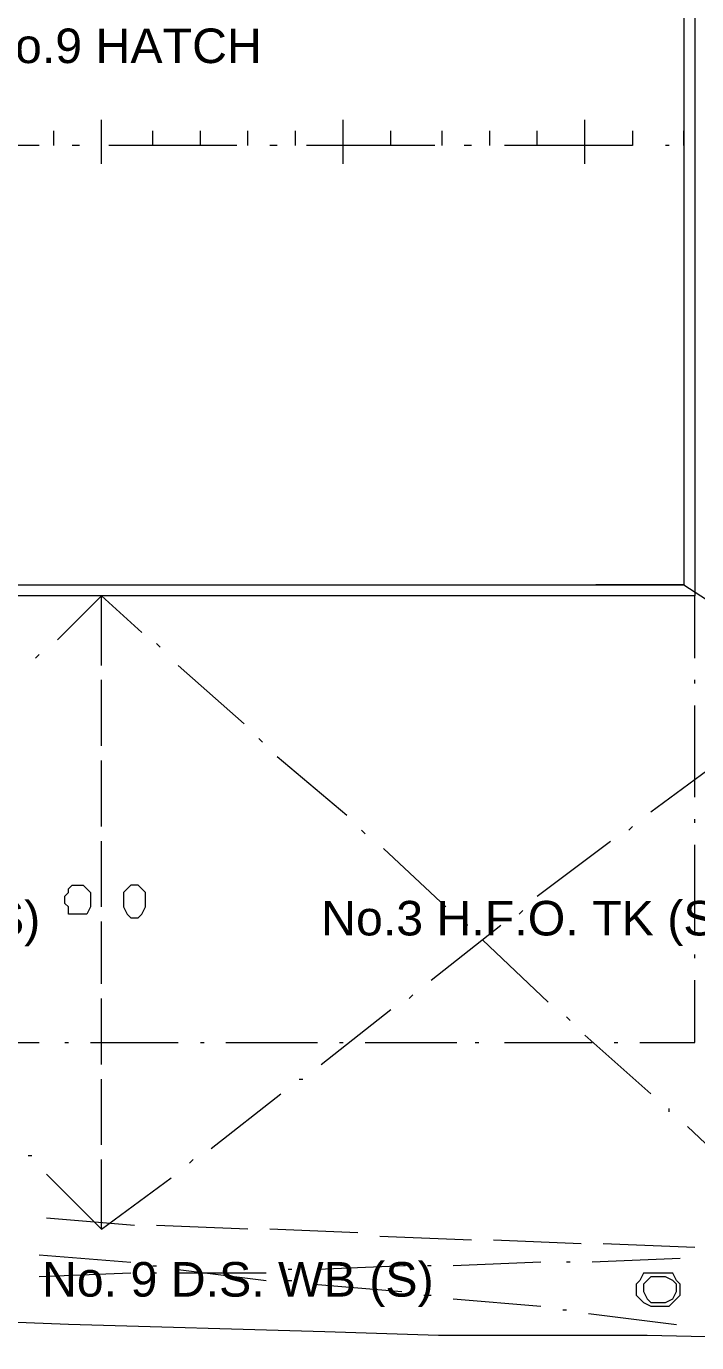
# Model space of a CAD drawing. Header units: millimetres. Extents: x -1005 to 291095, y -4225 to 50669.
# Drawn here: x 53441 to 66045, y 734 to 25497 of the extents above; entities that cross this region are included whole.
import ezdxf

# ---------------------------------------------------------------- set-up
doc = ezdxf.new("R2010")
doc.units = ezdxf.units.MM
doc.layers.add('PDF_Geomertry', color=7, linetype='Continuous')
doc.styles.get("Standard").update_dxf_attribs({"font": 'arial.ttf'})

msp = doc.modelspace()

# ---------------------------------------------------------------- linework, layer by layer
at = {"layer": 'PDF_Geomertry', "lineweight": 5}
for points in [[(66975, 32210), (65804, 31453), (65804, 14992), (66975, 14234)], [(64151, 31453), (65804, 31453), (50307, 31453), (50307, 14992), (65804, 14992), (64151, 14992)], [(53958, 23257), (53958, 23532)], [(54853, 22912), (54853, 23739)], [(55817, 23257), (55817, 23532)], [(56713, 23257), (56713, 23532)], [(57608, 23257), (57608, 23532)], [(58503, 23257), (58503, 23532)], [(59399, 22912), (59399, 23739)], [(60294, 23257), (60294, 23532)], [(61258, 23257), (61258, 23532)], [(62154, 23257), (62154, 23532)], [(64840, 23532), (64840, 23257), (62429, 23257)], [(63049, 23257), (63049, 23532)], [(63945, 22912), (63945, 23739)], [(65804, 23257), (65804, 23532)], [(53682, 23257), (51340, 23257)], [(54440, 23257), (54302, 23257)], [(57401, 23257), (54991, 23257)], [(58159, 23257), (58021, 23257)], [(61121, 23257), (58710, 23257)], [(61809, 23257), (61672, 23257)], [(65529, 23257), (65460, 23257)], [(53613, 14992), (55335, 14992)], [(55748, 14992), (57401, 14992)], [(57815, 14992), (59537, 14992)], [(59950, 14992), (61603, 14992)], [(62016, 14992), (63669, 14992)], [(55611, 14096), (54853, 14785), (54027, 13958)], [(54853, 13476), (54853, 14785)], [(66011, 13614), (66011, 14785)], [(55955, 13821), (55886, 13890)], [(53613, 13614), (53682, 13683)], [(57539, 12374), (56299, 13476)], [(54853, 11961), (54853, 13201)], [(66011, 13132), (66011, 13201)], [(66011, 10997), (66011, 12719)], [(57884, 12030), (57815, 12099)], [(54853, 10446), (54853, 11686)], [(59468, 10652), (58159, 11754)], [(65184, 10721), (66493, 11686)], [(64771, 10377), (64840, 10446)], [(66011, 10515), (66011, 10584)], [(54853, 8931), (54853, 10170)], [(59812, 10308), (59743, 10377)], [(63049, 9137), (64427, 10170)], [(61327, 8931), (60156, 10033)], [(66011, 8448), (66011, 10101)], [(62705, 8793), (62774, 8862)], [(54853, 7484), (54853, 8655)], [(61052, 7553), (62360, 8586)], [(61741, 8586), (61672, 8586)], [(63256, 7140), (62016, 8311)], [(66011, 7966), (66011, 8035)], [(64978, 6382), (66011, 6382), (66011, 7553)], [(54853, 5969), (54853, 7209)], [(60639, 7209), (60707, 7278)], [(58986, 5969), (60294, 7002)], [(63669, 6795), (63600, 6864)], [(65184, 5418), (63945, 6520)], [(52029, 6382), (53682, 6382)], [(54164, 6382), (54233, 6382)], [(54646, 6382), (56299, 6382)], [(56713, 6382), (56782, 6382)], [(57195, 6382), (58917, 6382)], [(59330, 6382), (59399, 6382)], [(59812, 6382), (61534, 6382)], [(61878, 6382), (61947, 6382)], [(62429, 6382), (64082, 6382)], [(64496, 6382), (64564, 6382)], [(54853, 4454), (54853, 5693)], [(58572, 5693), (58641, 5693)], [(56919, 4385), (58228, 5418)], [(65529, 5074), (65529, 5142)], [(67113, 3627), (65873, 4798)], [(53544, 4247), (53476, 4247)], [(54853, 2870), (54853, 4178)], [(56506, 4109), (56575, 4178)], [(53820, 3903), (54853, 2870), (56162, 3834)], [(55473, 2938), (53820, 3076)], [(57608, 2870), (55886, 2938)], [(59674, 2801), (58021, 2870)], [(61809, 2663), (60088, 2732)], [(63876, 2594), (62223, 2663)], [(66011, 2525), (64289, 2594)], [(53682, 2387), (55404, 2250)], [(63118, 2250), (61465, 2181)], [(63669, 2250), (63600, 2250)], [(65735, 2319), (64082, 2250)], [(55404, 2043), (53682, 1974)], [(55817, 2181), (55886, 2181)], [(55886, 2043), (55817, 2043)], [(56299, 2112), (57952, 1905)], [(57952, 2043), (56299, 2043)], [(58435, 2112), (58366, 2112)], [(60570, 2181), (58917, 2112)], [(61052, 2181), (60983, 2181)], [(58366, 1905), (58435, 1905)], [(58848, 1836), (60501, 1699)], [(60914, 1630), (61052, 1630)], [(61465, 1561), (63118, 1423)], [(63531, 1354), (63600, 1354)], [(64013, 1285), (65666, 1079)], [(90599, 734), (83023, 734), (75171, 803), (68146, 803), (65115, 872), (61190, 872), (59054, 941), (54233, 1079), (50721, 1217)]]:
    msp.add_lwpolyline(points, dxfattribs=at)
for points in [[(66011, 14785), (50101, 14785), (50101, 31659), (66011, 31659)], [(54646, 8999), (54646, 8931), (54578, 8793), (54233, 8793), (54233, 8931), (54164, 8999), (54164, 9137), (54233, 9206), (54233, 9275), (54302, 9344), (54509, 9344), (54646, 9206), (54646, 9137)], [(55680, 8999), (55680, 9206), (55542, 9344), (55404, 9344), (55266, 9206), (55266, 8931), (55335, 8793), (55404, 8724), (55542, 8724), (55611, 8793), (55680, 8931), (55680, 8999)], [(65460, 2043), (65253, 2043), (65047, 2043), (64978, 1905), (64909, 1836), (64909, 1630), (65047, 1492), (65184, 1423), (65253, 1423), (65460, 1423), (65529, 1423), (65735, 1630), (65735, 1836), (65666, 1905), (65598, 2043)], [(65460, 1492), (65598, 1561), (65666, 1699), (65666, 1836), (65598, 1905), (65460, 1974), (65253, 1974), (65184, 1974), (65047, 1836), (65047, 1699), (65115, 1561), (65184, 1492), (65253, 1492)]]:
    msp.add_lwpolyline(points, close=True, dxfattribs=at)

# ---------------------------------------------------------------- texts
for s, p in [('No.9 HATCH', (52572, 24806)), ('No.4 H.F.O. TK (S)', (45985, 8388)), ('No.3 H.F.O. TK (S) ', (58984, 8395)), ('No. 9 D.S. WB (S)  ', (53734, 1601))]:
    msp.add_text(s, height=650).set_placement(p)

doc.saveas('drawing.dxf')
